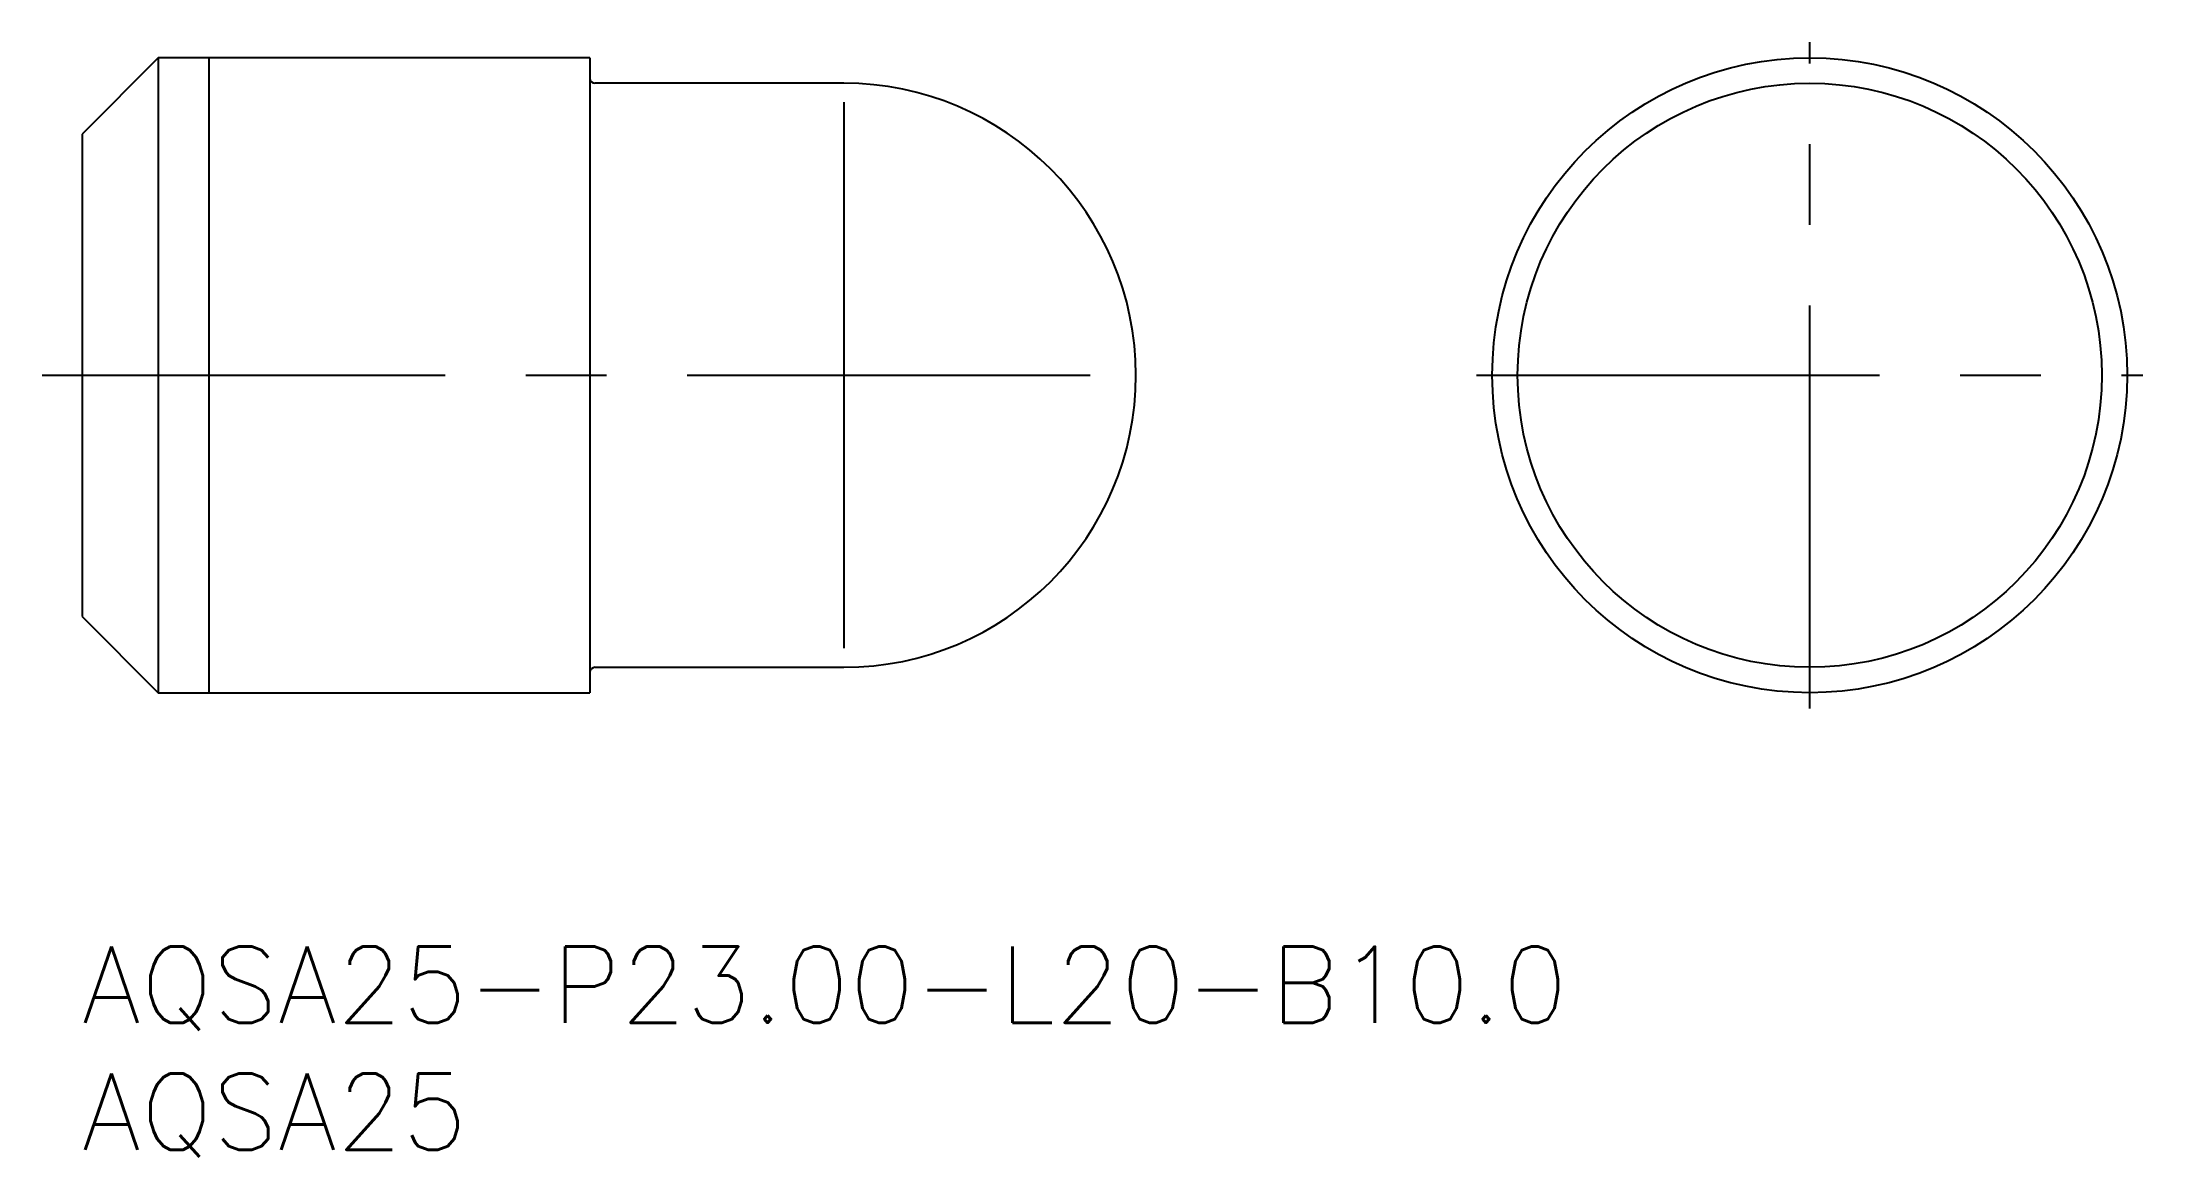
# Model space of a CAD drawing. Extents: x -1.6 to 81.2, y -8.3 to 35.6.
import ezdxf

# ---------------------------------------------------------------- set-up
doc = ezdxf.new("R2010")
doc.units = 0
doc.header["$LTSCALE"] = 0.5
doc.linetypes.add('CENTER', pattern=[50.8, 31.75, -6.35, 6.35, -6.35])
for name, color, linetype in [('MSM_CENTER', 1, 'CENTER'), ('MSM_CONTINUOUS', 7, 'CONTINUOUS'), ('MSM_NARROW', 5, 'CONTINUOUS'), ('MSM_PART_NUMBER', 7, 'CONTINUOUS')]:
    doc.layers.add(name, color=color, linetype=linetype)
doc.styles.get("Standard").update_dxf_attribs({"font": 'txt.shx', "height": 1, "bigfont": 'bigfont.shx'})

# ---------------------------------------------------------------- blocks, each defined once
blk = doc.blocks.new('*U13')
at = {"layer": 'MSM_PART_NUMBER'}
blk.add_text('AQSA25-P23.00-L20-B10.0', height=3, dxfattribs=at).set_placement((0, -3))
blk = doc.blocks.new('*U14')
at = {"layer": 'MSM_PART_NUMBER'}
blk.add_text('AQSA25', height=3, dxfattribs=at).set_placement((0, -8))

msp = doc.modelspace()

# ---------------------------------------------------------------- linework, layer by layer
at = {"layer": 'MSM_CENTER'}
for p, q in [((68.034, 9.375), (68.034, 35.625)), ((-1.575, 22.5), (42.5, 22.5)), ((54.909, 22.5), (81.159, 22.5))]:
    msp.add_line(p, q, dxfattribs=at)
at = {"layer": 'MSM_CONTINUOUS'}
for p, q in [((3, 35), (0, 32)), ((20, 35), (3, 35)), ((3, 35), (3, 10)), ((20, 35), (20, 10)), ((30, 34), (20.2, 34)), ((0, 32), (0, 13)), ((0, 13), (3, 10)), ((20.2, 11), (30, 11)), ((3, 10), (20, 10))]:
    msp.add_line(p, q, dxfattribs=at)
for radius in [12.5, 11.5]:
    msp.add_circle((68.034, 22.5), radius, dxfattribs=at)
for centre, radius, start, end in [((20.2, 34.2), 0.2, 180, 270), ((30, 22.5), 11.5, 270, 90), ((20.2, 10.8), 0.2, 90, 180)]:
    msp.add_arc(centre, radius, start, end, dxfattribs=at)
at = {"layer": 'MSM_NARROW'}
for p, q in [((5, 35), (5, 10)), ((30, 33.25), (30, 11.75))]:
    msp.add_line(p, q, dxfattribs=at)

# ---------------------------------------------------------------- block references
at = {"layer": 'MSM_CONTINUOUS'}
for name in ['*U13', '*U14']:
    msp.add_blockref(name, (0, 0), dxfattribs=at)

doc.saveas('drawing.dxf')
